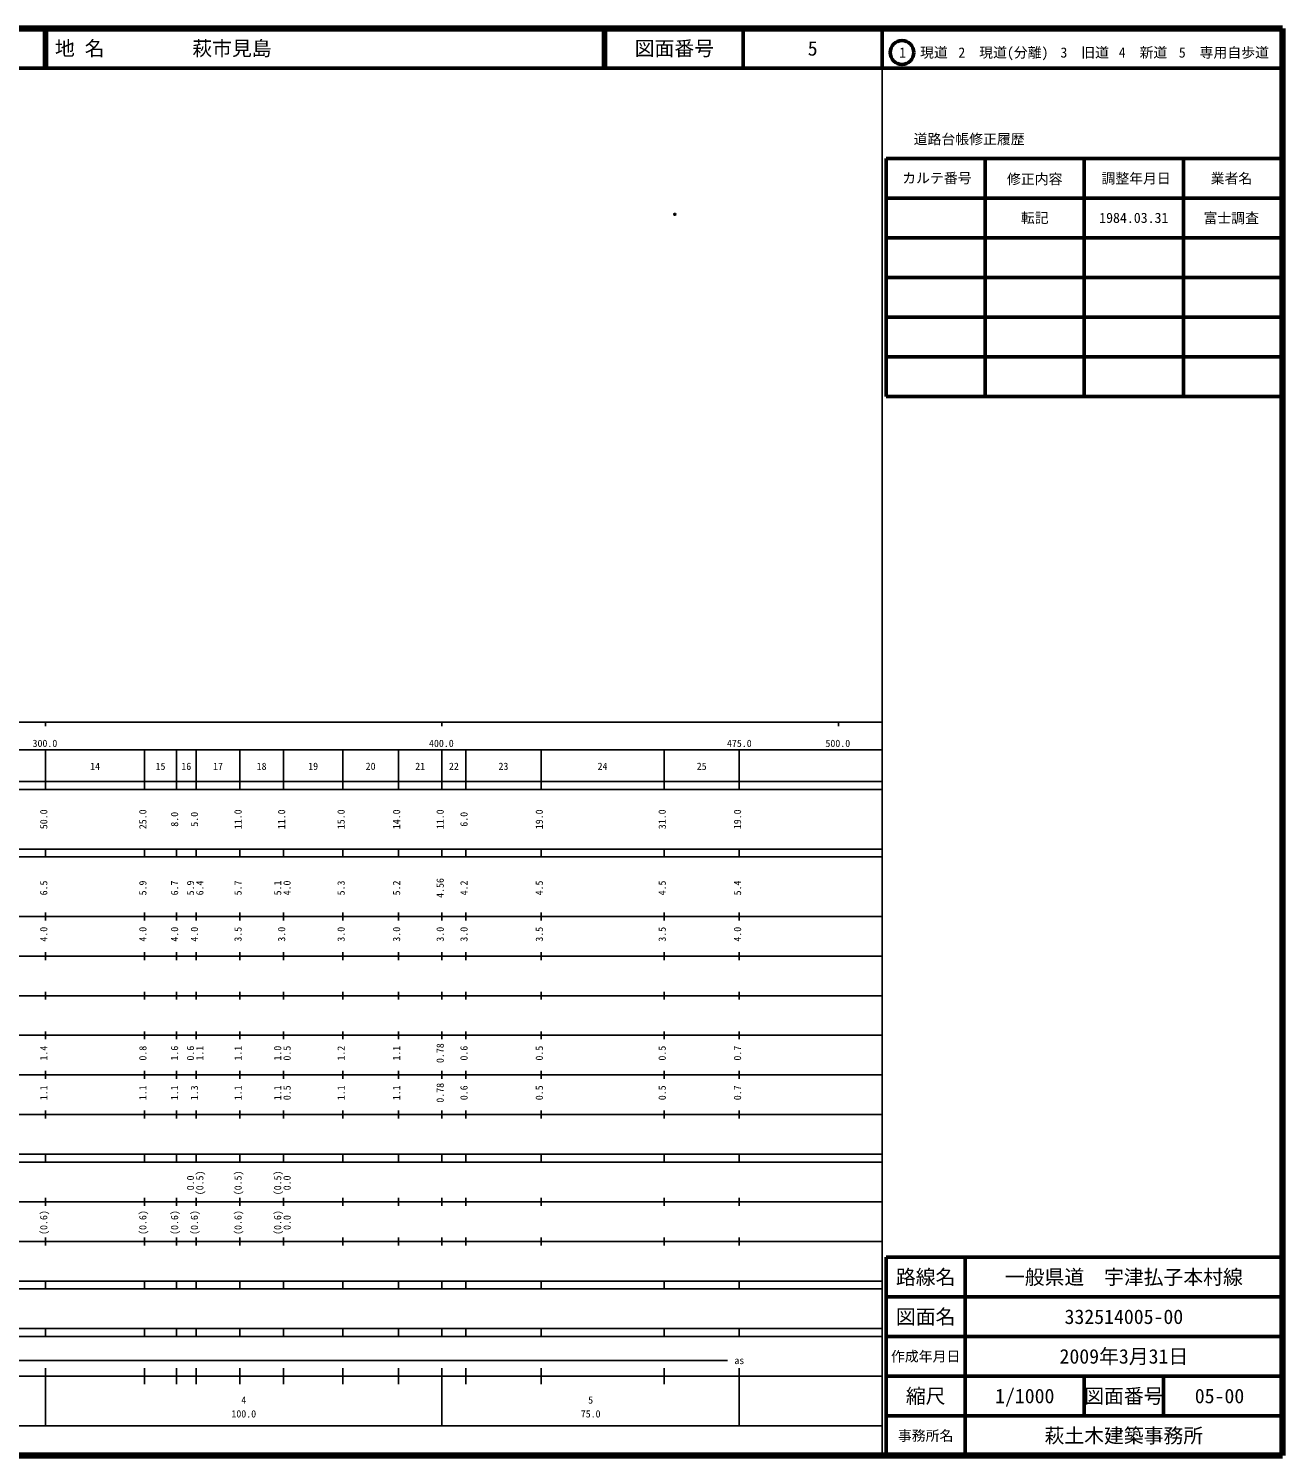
# Model space of a CAD drawing. Units: millimetres on the paper. Extents: x 40 to 680, y 20 to 380.
# Drawn here: x 363.7 to 680, y 20 to 380 of the extents above; entities that cross this region are included whole.
import ezdxf
from ezdxf.enums import TextEntityAlignment as Align

# ---------------------------------------------------------------- set-up
doc = ezdxf.new("R2010")
doc.units = ezdxf.units.MM
doc.header["$PDMODE"] = 32
doc.header["$PDSIZE"] = 0.5
doc.layers.add('M-OTRS', color=6, linetype='Continuous')
doc.layers.add('M-TTL-TXT', color=7, linetype='Continuous')
for name, color, linetype, lineweight in [('M-TTL', 2, 'Continuous', 140), ('M-TTL-BAND', 7, 'Continuous', 25), ('M-TTL-FRAM', 2, 'Continuous', 50), ('M-TTL-LINE', 7, 'Continuous', 50)]:
    doc.layers.add(name, color=color, linetype=linetype, lineweight=lineweight)
doc.styles.add('ＭＳ ゴシック', font='')
doc.styles.get('ＭＳ ゴシック').set_extended_font_data('MS Gothic')

msp = doc.modelspace()

# ---------------------------------------------------------------- linework, layer by layer
at = {"layer": 'M-OTRS'}
msp.add_point((526.705, 333.124), dxfattribs=at)
at = {"layer": 'M-TTL'}
for p, q in [((680, 380), (40, 380)), ((680, 20), (680, 380)), ((40, 20), (680, 20))]:
    msp.add_line(p, q, dxfattribs=at)
at = {"layer": 'M-TTL-BAND'}
for p, q in [((579, 20), (579, 370)), ((40, 205), (579, 205)), ((368, 205), (368, 204)), ((468, 205), (468, 204)), ((568, 205), (568, 204)), ((68, 198), (579, 198)), ((368, 188), (368, 198)), ((393, 188), (393, 198)), ((401, 188), (401, 198)), ((406, 188), (406, 198)), ((417, 188), (417, 198)), ((428, 188), (428, 198)), ((443, 188), (443, 198)), ((457, 188), (457, 198)), ((468, 188), (468, 198)), ((474, 188), (474, 198)), ((493, 188), (493, 198)), ((524, 188), (524, 198)), ((543, 188), (543, 198)), ((40, 190), (579, 190)), ((40, 188), (579, 188)), ((40, 173), (579, 173)), ((368, 171), (368, 173)), ((393, 171), (393, 173)), ((401, 171), (401, 173)), ((406, 171), (406, 173)), ((417, 171), (417, 173)), ((428, 171), (428, 173)), ((443, 171), (443, 173)), ((457, 171), (457, 173)), ((468, 171), (468, 173)), ((474, 171), (474, 173)), ((493, 171), (493, 173)), ((524, 171), (524, 173)), ((543, 171), (543, 173)), ((40, 171), (579, 171)), ((40, 156), (579, 156)), ((368, 155), (368, 157)), ((393, 155), (393, 157)), ((401, 155), (401, 157)), ((406, 155), (406, 157)), ((417, 155), (417, 157)), ((428, 155), (428, 157)), ((443, 155), (443, 157)), ((457, 155), (457, 157)), ((468, 155), (468, 157)), ((474, 155), (474, 157)), ((493, 155), (493, 157)), ((524, 155), (524, 157)), ((543, 155), (543, 157)), ((46, 146), (579, 146)), ((368, 145), (368, 147)), ((393, 145), (393, 147)), ((401, 145), (401, 147)), ((406, 145), (406, 147)), ((417, 145), (417, 147)), ((428, 145), (428, 147)), ((443, 145), (443, 147)), ((457, 145), (457, 147)), ((468, 145), (468, 147)), ((474, 145), (474, 147)), ((493, 145), (493, 147)), ((524, 145), (524, 147)), ((543, 145), (543, 147)), ((368, 135), (368, 137)), ((393, 135), (393, 137)), ((401, 135), (401, 137)), ((406, 135), (406, 137)), ((417, 135), (417, 137)), ((428, 135), (428, 137)), ((443, 135), (443, 137)), ((457, 135), (457, 137)), ((468, 135), (468, 137)), ((474, 135), (474, 137)), ((493, 135), (493, 137)), ((524, 135), (524, 137)), ((543, 135), (543, 137)), ((52, 136), (579, 136)), ((46, 126), (579, 126)), ((368, 125), (368, 127)), ((393, 125), (393, 127)), ((401, 125), (401, 127)), ((406, 125), (406, 127)), ((417, 125), (417, 127)), ((428, 125), (428, 127)), ((443, 125), (443, 127)), ((457, 125), (457, 127)), ((468, 125), (468, 127)), ((474, 125), (474, 127)), ((493, 125), (493, 127)), ((524, 125), (524, 127)), ((543, 125), (543, 127)), ((52, 116), (579, 116)), ((368, 115), (368, 117)), ((393, 115), (393, 117)), ((401, 115), (401, 117)), ((406, 115), (406, 117)), ((417, 115), (417, 117)), ((428, 115), (428, 117)), ((443, 115), (443, 117)), ((457, 115), (457, 117)), ((468, 115), (468, 117)), ((474, 115), (474, 117)), ((493, 115), (493, 117)), ((524, 115), (524, 117)), ((543, 115), (543, 117)), ((46, 106), (579, 106)), ((368, 105), (368, 107)), ((393, 105), (393, 107)), ((401, 105), (401, 107)), ((406, 105), (406, 107)), ((417, 105), (417, 107)), ((428, 105), (428, 107)), ((443, 105), (443, 107)), ((457, 105), (457, 107)), ((468, 105), (468, 107)), ((474, 105), (474, 107)), ((493, 105), (493, 107)), ((524, 105), (524, 107)), ((543, 105), (543, 107)), ((40, 96), (579, 96)), ((40, 94), (579, 94)), ((368, 94), (368, 96)), ((393, 94), (393, 96)), ((401, 94), (401, 96)), ((406, 94), (406, 96)), ((417, 94), (417, 96)), ((428, 94), (428, 96)), ((443, 94), (443, 96)), ((457, 94), (457, 96)), ((468, 94), (468, 96)), ((474, 94), (474, 96)), ((493, 94), (493, 96)), ((524, 94), (524, 96)), ((543, 94), (543, 96)), ((49, 84), (579, 84)), ((368, 83), (368, 85)), ((393, 83), (393, 85)), ((401, 83), (401, 85)), ((406, 83), (406, 85)), ((417, 83), (417, 85)), ((428, 83), (428, 85)), ((443, 83), (443, 85)), ((457, 83), (457, 85)), ((468, 83), (468, 85)), ((474, 83), (474, 85)), ((493, 83), (493, 85)), ((524, 83), (524, 85)), ((543, 83), (543, 85)), ((40, 74), (579, 74)), ((368, 73), (368, 75)), ((393, 73), (393, 75)), ((401, 73), (401, 75)), ((406, 73), (406, 75)), ((417, 73), (417, 75)), ((428, 73), (428, 75)), ((443, 73), (443, 75)), ((457, 73), (457, 75)), ((468, 73), (468, 75)), ((474, 73), (474, 75)), ((493, 73), (493, 75)), ((524, 73), (524, 75)), ((543, 73), (543, 75)), ((40, 64), (579, 64)), ((40, 62), (579, 62)), ((368, 62), (368, 64)), ((393, 62), (393, 64)), ((401, 62), (401, 64)), ((406, 62), (406, 64)), ((417, 62), (417, 64)), ((428, 62), (428, 64)), ((443, 62), (443, 64)), ((457, 62), (457, 64)), ((468, 62), (468, 64)), ((474, 62), (474, 64)), ((493, 62), (493, 64)), ((524, 62), (524, 64)), ((543, 62), (543, 64)), ((40, 52), (579, 52)), ((368, 50), (368, 52)), ((393, 50), (393, 52)), ((401, 50), (401, 52)), ((406, 50), (406, 52)), ((417, 50), (417, 52)), ((428, 50), (428, 52)), ((443, 50), (443, 52)), ((457, 50), (457, 52)), ((468, 50), (468, 52)), ((474, 50), (474, 52)), ((493, 50), (493, 52)), ((524, 50), (524, 52)), ((543, 50), (543, 52)), ((40, 50), (579, 50)), ((71, 44), (540, 44)), ((40, 40), (579, 40)), ((368, 27.5), (368, 42)), ((393, 38), (393, 42)), ((401, 38), (401, 42)), ((406, 38), (406, 42)), ((417, 38), (417, 42)), ((428, 38), (428, 42)), ((443, 38), (443, 42)), ((457, 38), (457, 42)), ((468, 27.5), (468, 42)), ((474, 38), (474, 42)), ((493, 38), (493, 42)), ((524, 38), (524, 42)), ((543, 27.5), (543, 42)), ((68, 27.5), (579, 27.5))]:
    msp.add_line(p, q, dxfattribs=at)
at = {"layer": 'M-TTL-FRAM'}
for p, q in [((580, 347.197), (580, 287.197)), ((580, 347.197), (680, 347.197)), ((580, 287.197), (680, 287.197)), ((680, 70), (580, 70)), ((580, 70), (580, 20))]:
    msp.add_line(p, q, dxfattribs=at)
at = {"layer": 'M-TTL-LINE'}
for p, q in [((367.75, 380), (367.75, 370)), ((368.25, 380), (368.25, 370)), ((508.747, 380), (508.747, 370)), ((509.247, 380), (509.247, 370)), ((543.997, 380), (543.997, 370)), ((579, 380), (579, 370)), ((40, 370), (680, 370)), ((605, 347.197), (605, 287.197)), ((630, 347.197), (630, 287.197)), ((655, 347.197), (655, 287.197)), ((580, 337.197), (680, 337.197)), ((580, 327.197), (680, 327.197)), ((580, 317.197), (680, 317.197)), ((580, 307.197), (680, 307.197)), ((580, 297.197), (680, 297.197)), ((600, 70), (600, 20)), ((680, 60), (580, 60)), ((680, 50), (580, 50)), ((680, 40), (580, 40)), ((630, 40), (630, 30)), ((650, 40), (650, 30)), ((680, 30), (580, 30))]:
    msp.add_line(p, q, dxfattribs=at)
msp.add_circle((584.031, 373.958), 3, dxfattribs=at)

# ---------------------------------------------------------------- texts
at = {"layer": 'M-TTL-BAND', "style": 'ＭＳ ゴシック'}
for s, p in [('300.0', (367.844, 198.195)), ('400.0', (467.844, 198.195)), ('475.0', (543, 198.195)), ('500.0', (567.844, 198.195)), ('14', (380.5, 192.405)), ('15', (397, 192.405)), ('16', (403.5, 192.405)), ('17', (411.5, 192.405)), ('18', (422.5, 192.405)), ('19', (435.5, 192.405)), ('20', (450, 192.405)), ('21', (462.5, 192.405)), ('22', (471, 192.405)), ('23', (483.5, 192.405)), ('24', (508.5, 192.405)), ('25', (533.5, 192.405)), ('as', (543, 42.5)), ('4', (418, 32.523)), ('5', (505.5, 32.523)), ('100.0', (418, 29.033)), ('75.0', (505.5, 29.033))]:
    msp.add_text(s, height=1.833, dxfattribs=at).set_placement(p, align=Align.BOTTOM_CENTER)
for s, p in [('50.0', (369, 180.5)), ('25.0', (394, 180.5)), ('8.0', (402, 180.5)), ('5.0', (407, 180.5)), ('11.0', (418, 180.5)), ('11.0', (429, 180.5)), ('15.0', (444, 180.5)), ('14.0', (458, 180.5)), ('11.0', (469, 180.5)), ('6.0', (475, 180.5)), ('19.0', (494, 180.5)), ('31.0', (525, 180.5)), ('19.0', (544, 180.5)), ('6.5', (369, 163.174)), ('5.9', (394, 163.174)), ('6.7', (402, 163.174)), ('5.9', (406, 163.174)), ('6.4', (408.37, 163.174)), ('5.7', (418, 163.174)), ('5.1', (428, 163.174)), ('4.0', (430.37, 163.174)), ('5.3', (444, 163.174)), ('5.2', (458, 163.174)), ('4.56', (469, 163.174)), ('4.2', (475, 163.174)), ('4.5', (494, 163.174)), ('4.5', (525, 163.174)), ('5.4', (544, 163.174)), ('4.0', (369, 151.5)), ('4.0', (394, 151.5)), ('4.0', (402, 151.5)), ('4.0', (407, 151.5)), ('3.5', (418, 151.5)), ('3.0', (429, 151.5)), ('3.0', (444, 151.5)), ('3.0', (458, 151.5)), ('3.0', (469, 151.5)), ('3.0', (475, 151.5)), ('3.5', (494, 151.5)), ('3.5', (525, 151.5)), ('4.0', (544, 151.5)), ('1.4', (369, 121.5)), ('0.8', (394, 121.5)), ('1.6', (402, 121.5)), ('0.6', (406, 121.5)), ('1.1', (408.37, 121.5)), ('1.1', (418, 121.5)), ('1.0', (428, 121.5)), ('0.5', (430.37, 121.5)), ('1.2', (444, 121.5)), ('1.1', (458, 121.5)), ('0.78', (469, 121.5)), ('0.6', (475, 121.5)), ('0.5', (494, 121.5)), ('0.5', (525, 121.5)), ('0.7', (544, 121.5)), ('1.1', (369, 111.5)), ('1.1', (394, 111.5)), ('1.1', (402, 111.5)), ('1.3', (407, 111.5)), ('1.1', (418, 111.5)), ('1.1', (428, 111.5)), ('0.5', (430.37, 111.5)), ('1.1', (444, 111.5)), ('1.1', (458, 111.5)), ('0.78', (469, 111.5)), ('0.6', (475, 111.5)), ('0.5', (494, 111.5)), ('0.5', (525, 111.5)), ('0.7', (544, 111.5)), ('0.0', (406, 88.764)), ('(0.5)', (408.37, 88.764)), ('(0.5)', (418, 88.764)), ('(0.5)', (428, 88.764)), ('0.0', (430.37, 88.764)), ('(0.6)', (369, 78.764)), ('(0.6)', (394, 78.764)), ('(0.6)', (402, 78.764)), ('(0.6)', (407, 78.764)), ('(0.6)', (418, 78.764)), ('(0.6)', (428, 78.764)), ('0.0', (430.37, 78.764))]:
    msp.add_text(s, height=1.833, rotation=90, dxfattribs=at).set_placement(p, align=Align.BOTTOM_CENTER)
at = {"layer": 'M-TTL-TXT', "style": 'ＭＳ ゴシック'}
for s, p in [('地 名', (370.38, 375)), ('萩市見島', (405.024, 375))]:
    msp.add_text(s, height=3.666, dxfattribs=at).set_placement(p, align=Align.MIDDLE_LEFT)
for s, height, p in [('図面番号', 3.666, (526.622, 375)), ('5', 3.666, (561.497, 375)), ('1\u3000現道', 2.566, (589.448, 373.958)), ('2\u3000現道(分離)', 2.566, (609.619, 373.958)), ('3\u3000旧道', 2.566, (630.121, 373.958)), ('4\u3000新道', 2.566, (644.824, 373.958)), ('5\u3000専用自歩道', 2.566, (665.228, 373.958)), ('道路台帳修正履歴', 2.566, (600.968, 352.113)), ('カルテ番号', 2.566, (592.839, 342.277)), ('修正内容', 2.566, (617.509, 342.023)), ('調整年月日', 2.566, (643.089, 342.197)), ('業者名', 2.566, (667.134, 342.197)), ('転記', 2.566, (617.5, 332.245)), ('1984.03.31', 2.566, (642.5, 332.245)), ('富士調査', 2.566, (667.077, 332.189)), ('路線名', 3.666, (590, 65)), ('路線名', 3.666, (590, 65)), ('一般県道\u3000宇津払子本村線', 3.666, (640, 65)), ('図面名', 3.666, (590, 55)), ('図面名', 3.666, (590, 55)), ('332514005-00', 3.666, (640, 55)), ('2009年3月31日', 3.666, (640, 45)), ('作成年月日', 2.566, (590, 45)), ('作成年月日', 2.566, (590, 45)), ('縮尺', 3.666, (590, 35)), ('縮尺', 3.666, (590, 35)), ('1/1000', 3.666, (615, 35)), ('図面番号', 3.666, (640, 35)), ('図面番号', 3.666, (640, 35)), ('05-00', 3.666, (664.125, 35)), ('事務所名', 2.566, (590, 25)), ('事務所名', 2.566, (590, 25)), ('萩土木建築事務所', 3.666, (640, 25))]:
    msp.add_text(s, height=height, dxfattribs=at).set_placement(p, align=Align.MIDDLE_CENTER)

doc.saveas('drawing.dxf')
